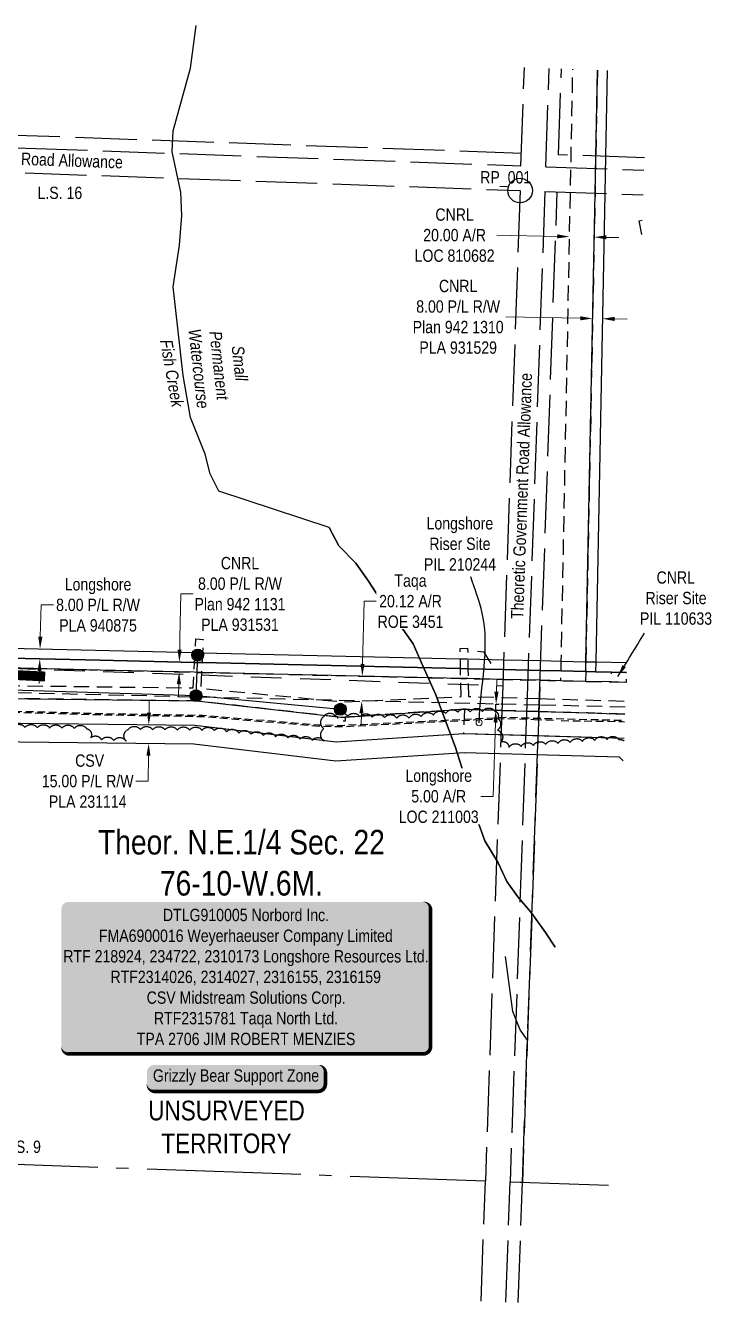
# Model space of a CAD drawing. Extents: x 343244 to 347193, y 6164130 to 6166989.
# Drawn here: x 345364 to 345921, y 6164130 to 6165167 of the extents above; entities that cross this region are included whole.
import ezdxf
from ezdxf.enums import TextEntityAlignment as Align

# ---------------------------------------------------------------- set-up
doc = ezdxf.new("R2010")
doc.units = 0
doc.header["$LTSCALE"] = 5
doc.header["$PDSIZE"] = 0.5
for name, pattern in [('0', [1, 1, 0]), ('DIVIDE2', [15.875, 6.35, -3.175, 0, -3.175, 0, -3.175]), ('foc-ACCESSROAD', [3.75, 2.5, -1.25]), ('foc-FLOWLINE', [3.75, 2.5, -1.25]), ('foc-LSD', [8, 5, -3]), ('foc-QUARTERLINE', [33, 25, -3, 2, -3]), ('foc-UNSURVEYED', [12.5, 10, -2.5]), ('foc-WHEELTRACKS', [2, 0.4, -1.6]), ('POWERLINE5', [7.8, 2.4, -0.6, 0.6, -0.6, 0.6, -0.6, 2.4]), ('UG_PIPE', [1.875, 1.25, -0.625])]:
    doc.linetypes.add(name, pattern=pattern)
doc.layers.get('Defpoints').update_dxf_attribs({"color": 9})
for name, color, linetype in [('35', 37, 'Continuous'), ('AS-PIPE-UG', 44, 'UG_PIPE'), ('AS-POWER', 104, 'foc-POWER'), ('AS-POWER-EXISTING', 72, 'POWERLINE5'), ('AS-ROADS', 254, 'Continuous'), ('AS-WILDLIFE-BLOCK', 131, 'Continuous'), ('C-RW', 13, 'Continuous'), ('C-SYMBOL', 7, 'Continuous'), ('F-AR', 190, 'foc-ACCESSROAD'), ('F-EZE', 190, 'foc-FLOWLINE'), ('F-RW', 190, 'Continuous'), ('F-WS', 190, 'foc-ACCESSROAD'), ('L-QSEC', 8, 'foc-QUARTERLINE'), ('L-ROAD-T', 7, 'Continuous'), ('L-SECTION-LSD', 7, 'foc-LSD'), ('L-UNS-T', 3, 'Continuous'), ('L-USEC', 7, 'foc-UNSURVEYED'), ('T-BUSH', 110, '0'), ('T-CREEK', 160, 'Continuous'), ('T-SLOPE', 48, 'Continuous'), ('T-WATER', 160, 'Continuous'), ('T-WATER-P3', 160, 'foc-WHEELTRACKS'), ('T-WATER-T', 170, 'Continuous')]:
    doc.layers.add(name, color=color, linetype=linetype)
for name, color, linetype, lineweight in [('C-RW-T', 13, 'Continuous', 9), ('F-AR-T', 190, 'Continuous', 9), ('F-RW-T', 190, 'Continuous', 9), ('F-WS-T', 190, 'Continuous', 9)]:
    doc.layers.add(name, color=color, linetype=linetype, lineweight=lineweight)
doc.layers.add('CrownLandReservations', color=7, linetype='Continuous', true_color=0x006118)
doc.styles.add('100L', font='ARIALN.TTF', dxfattribs={"height": 11})
doc.styles.add('175L', font='ARIALN.TTF', dxfattribs={"height": 20})
doc.styles.add('80', font='ARIALN.TTF', dxfattribs={"height": 10})
doc.styles.add('80CG', font='ARIALN.TTF', dxfattribs={"height": 10})
doc.styles.add('80L', font='ARIALN.TTF', dxfattribs={"height": 10})
doc.styles.add('foc-LtypeFont', font='ARIALN.TTF', dxfattribs={"height": 7.35})
doc.linetypes.add('foc-POWER', pattern='A,6,-1,["P",foc-LtypeFont,S=0.2,R=0,X=-0.625,Y=-0.75],-1.24,4', length=12.24)
doc.linetypes.add('foc-TOPO-flowdirection-NOLINE', pattern='A,0,[">",foc-LtypeFont,S=0.3,R=0,X=0,Y=-0.945],-20,[">",foc-LtypeFont,S=0.3,R=0,X=0,Y=-0.945],0', length=20)
doc.dimstyles.new('Compass 5 000', dxfattribs={"dimscale": 5, "dimtxt": 9, "dimasz": 2, "dimexe": 0.2, "dimexo": 0.0625, "dimgap": 0.5, "dimtad": 0, "dimtih": 1, "dimtoh": 1, "dimzin": 0, "dimdsep": 46, "dimtxsty": '80CG', "dimcen": 0.1, "dimse1": 1, "dimse2": 1, "dimclrd": 256, "dimclrt": 256, "dimaunit": 1, "dimadec": 4, "dimazin": 0, "dimtfac": 0.06, "dimtofl": 0, "dimtmove": 0, "dimatfit": 1, "dimfxl": 0.2, "dimtolj": 1, "dimtzin": 0, "dimlwd": -1, "dimarcsym": 0})

# ---------------------------------------------------------------- blocks, each defined once
blk = doc.blocks.new('POWERPOLE')
h = blk.add_hatch(color=255)
edge = h.paths.add_edge_path()
edge.add_arc((0, 0), 0.96, 0, 360)
at = {"linetype": 'Continuous'}
for p, q in [((0.68, -0.68), (-0.68, 0.68)), ((-0.68, -0.68), (0.68, 0.68))]:
    blk.add_line(p, q, dxfattribs=at)
blk.add_circle((0, 0), 0.96, dxfattribs=at)
blk = doc.blocks.new('*D566')
at = {"layer": 'Defpoints', "color": 0, "transparency": 16777216}
for p in [(345748.9, 6164615.7), (345746.3, 6164610.8), (345748.7, 6164610.7)]:
    blk.add_point(p, dxfattribs=at)
at = {"layer": 'F-AR-T', "transparency": 16777216}
for p, q in [((345746.8, 6164625.8), (345747.1, 6164635.8)), ((345746, 6164600.8), (345744.2, 6164540.9)), ((345744.2, 6164540.9), (345734.2, 6164540.9))]:
    blk.add_line(p, q, dxfattribs=at)
for points in [[(345745.1, 6164625.9), (345748.5, 6164625.8), (345746.5, 6164615.8)], [(345744.4, 6164600.9), (345747.7, 6164600.8), (345746.3, 6164610.8)]]:
    blk.add_solid(points, dxfattribs=at)
at = {"layer": 'F-AR-T', "transparency": 16777216, "insert": (345699.9, 6164540.9), "char_height": 10, "attachment_point": 5, "style": '80CG', "bg_fill": 3, "box_fill_scale": 1.1, "bg_fill_color": 256, "bg_fill_true_color": 13158600, "bg_fill_transparency": 0}
blk.add_mtext('\\A1;Longshore\\P5.00 A/R\\PLOC 211003', dxfattribs=at)
blk = doc.blocks.new('*D573')
at = {"layer": 'Defpoints', "color": 0, "transparency": 16777216}
for p in [(345826.2, 6164994.9), (345805.3, 6164949.9), (345825.3, 6164949.5)]:
    blk.add_point(p, dxfattribs=at)
at = {"layer": 'F-AR-T', "transparency": 16777216}
for p, q in [((345796.2, 6164995.5), (345747.1, 6164996.5)), ((345836.2, 6164994.7), (345846.2, 6164994.5))]:
    blk.add_line(p, q, dxfattribs=at)
for points in [[(345796.2, 6164997.2), (345796.1, 6164993.9), (345806.2, 6164995.3)], [(345836.2, 6164996.4), (345836.1, 6164993.1), (345826.2, 6164994.9)]]:
    blk.add_solid(points, dxfattribs=at)
at = {"layer": 'F-AR-T', "transparency": 16777216, "insert": (345712.8, 6164996.5), "char_height": 10, "attachment_point": 5, "style": '80CG'}
blk.add_mtext('\\A1;CNRL\\P20.00 A/R \\PLOC 810682 ', dxfattribs=at)
blk = doc.blocks.new('*D685')
at = {"layer": 'Defpoints', "color": 0, "transparency": 16777216}
for p in [(345637.8, 6164638.4), (345651.2, 6164638.1), (345650.7, 6164618)]:
    blk.add_point(p, dxfattribs=at)
at = {"layer": 'F-AR-T', "transparency": 16777216}
for p, q in [((345638.1, 6164648.4), (345639.3, 6164699.3)), ((345639.3, 6164699.3), (345649.3, 6164699.3)), ((345637.1, 6164608.3), (345636.9, 6164598.3))]:
    blk.add_line(p, q, dxfattribs=at)
for points in [[(345636.4, 6164648.5), (345639.7, 6164648.4), (345637.8, 6164638.4)], [(345635.5, 6164608.4), (345638.8, 6164608.3), (345637.4, 6164618.3)]]:
    blk.add_solid(points, dxfattribs=at)
at = {"layer": 'F-AR-T', "transparency": 16777216, "insert": (345677, 6164699.3), "char_height": 10, "attachment_point": 5, "style": '80CG', "bg_fill": 3, "box_fill_scale": 1.1, "bg_fill_color": 256, "bg_fill_true_color": 13158600, "bg_fill_transparency": 0}
blk.add_mtext('\\A1;Taqa\\P20.12 A/R\\PROE 3451', dxfattribs=at)
blk = doc.blocks.new('*D865')
at = {"layer": 'Defpoints', "color": 0, "transparency": 16777216}
for p in [(345489.2, 6164649.9), (345518.6, 6164649.2), (345518.4, 6164641.2)]:
    blk.add_point(p, dxfattribs=at)
at = {"layer": 'F-RW-T', "transparency": 16777216}
for p, q in [((345490.5, 6164705.2), (345489.7, 6164669.9)), ((345500.5, 6164705.2), (345490.5, 6164705.2)), ((345489.5, 6164659.9), (345489.7, 6164669.9)), ((345488.8, 6164631.9), (345488.6, 6164621.9))]:
    blk.add_line(p, q, dxfattribs=at)
for points in [[(345487.8, 6164659.9), (345491.1, 6164659.9), (345489.2, 6164649.9)], [(345487.2, 6164632), (345490.5, 6164631.9), (345489.1, 6164641.9)]]:
    blk.add_solid(points, dxfattribs=at)
at = {"layer": 'F-RW-T', "transparency": 16777216, "insert": (345538.5, 6164705.2), "char_height": 10, "attachment_point": 5, "style": '80CG'}
blk.add_mtext('\\A1;CNRL\\P8.00 P/L R/W\\PPlan 942 1131\\PPLA 931531', dxfattribs=at)
blk = doc.blocks.new('*D866')
at = {"layer": 'Defpoints', "color": 0, "transparency": 16777216}
for p in [(345376.1, 6164660.5), (345545.6, 6164656.6), (345545.5, 6164648.6)]:
    blk.add_point(p, dxfattribs=at)
at = {"layer": 'F-RW-T', "transparency": 16777216}
for p, q in [((345376.3, 6164670.5), (345376.9, 6164696.3)), ((345376.9, 6164696.3), (345386.9, 6164696.3)), ((345375.6, 6164642.6), (345375.4, 6164632.6))]:
    blk.add_line(p, q, dxfattribs=at)
for points in [[(345374.6, 6164670.6), (345378, 6164670.5), (345376.1, 6164660.5)], [(345374, 6164642.6), (345377.3, 6164642.5), (345375.9, 6164652.5)]]:
    blk.add_solid(points, dxfattribs=at)
at = {"layer": 'F-RW-T', "transparency": 16777216, "insert": (345423.2, 6164696.3), "char_height": 10, "attachment_point": 5, "style": '80CG'}
blk.add_mtext('\\A1;Longshore\\P8.00 P/L R/W\\PPLA 940875', dxfattribs=at)
blk = doc.blocks.new('*D879')
at = {"layer": 'Defpoints', "color": 0, "transparency": 16777216}
for p in [(345832.9, 6164928.7), (345823.3, 6164845.6), (345831.2, 6164845.4)]:
    blk.add_point(p, dxfattribs=at)
at = {"layer": 'F-RW-T', "transparency": 16777216}
for p, q in [((345814.9, 6164929), (345754.4, 6164930.2)), ((345842.9, 6164928.5), (345852.9, 6164928.3))]:
    blk.add_line(p, q, dxfattribs=at)
for points in [[(345814.9, 6164930.7), (345814.9, 6164927.4), (345824.9, 6164928.8)], [(345842.9, 6164930.2), (345842.8, 6164926.8), (345832.9, 6164928.7)]]:
    blk.add_solid(points, dxfattribs=at)
at = {"layer": 'F-RW-T', "transparency": 16777216, "insert": (345715.7, 6164930.2), "char_height": 10, "attachment_point": 5, "style": '80CG'}
blk.add_mtext('\\A1;CNRL\\P8.00 P/L R/W \\PPlan 942 1310\\PPLA 931529', dxfattribs=at)
blk = doc.blocks.new('*U1610')
h = blk.add_hatch(color=255)
edge = h.paths.add_edge_path()
edge.add_line((-144, -62.5), (144, -62.5))
edge.add_arc((144, -56.5), 6, 270, 360)
edge.add_line((150, -56.5), (150, 55))
edge.add_arc((144, 55), 6, 0, 90)
edge.add_line((144, 61), (-144, 61))
edge.add_arc((-144, 55), 6, 90, 180)
edge.add_line((-150, 55), (-150, -56.5))
edge.add_arc((-144, -56.5), 6, 180, 270)
at = {"color": 44, "flags": 128}
blk.add_lwpolyline([(-144, -62.5, 3, 3, 0), (144, -62.5, 3, 3, 0.414214), (150, -56.5, 3, 3, 0), (150, 55, 3, 0, 0.414214), (144, 61, 0, 0, 0), (-144, 61, 0, 0, 0.414214), (-150, 55, 0, 0, 0), (-150, -56.5, 0, 3, 0.414214)], format="xyseb", close=True, dxfattribs=at)
at = {"color": 44, "style": '80'}
blk.add_attdef('ENTER_TEXT_001', (-36, -5), '', height=10, dxfattribs=at)
blk = doc.blocks.new('*D516')
at = {"layer": 'C-RW-T', "transparency": 16777216}
for p, q in [((345464.6, 6164608.9), (345464.7, 6164618.9)), ((345464.1, 6164573.9), (345463.9, 6164553.2)), ((345463.9, 6164553.2), (345453.9, 6164553.2))]:
    blk.add_line(p, q, dxfattribs=at)
for points in [[(345462.9, 6164608.9), (345466.2, 6164608.8), (345464.4, 6164598.9)], [(345462.5, 6164573.9), (345465.8, 6164573.8), (345464.3, 6164583.9)]]:
    blk.add_solid(points, dxfattribs=at)
at = {"layer": 'Defpoints', "color": 0, "transparency": 16777216}
for p in [(345399.9, 6164599.7), (345399.7, 6164584.7), (345464.3, 6164583.9)]:
    blk.add_point(p, dxfattribs=at)
at = {"layer": 'C-RW-T', "transparency": 16777216, "insert": (345414.8, 6164553.2), "char_height": 10, "attachment_point": 5, "style": '80CG'}
blk.add_mtext('\\A1; CSV^J15.00 P/L R/W\\PPLA 231114', dxfattribs=at)
blk = doc.blocks.new('*U1623')
h = blk.add_hatch(color=255)
edge = h.paths.add_edge_path()
edge.add_line((-66.5, -11.5), (66.5, -11.5))
edge.add_arc((66.5, -5.5), 6, 270, 360)
edge.add_line((72.5, -5.5), (72.5, 4))
edge.add_arc((66.5, 4), 6, 0, 90)
edge.add_line((66.5, 10), (-66.5, 10))
edge.add_arc((-66.5, 4), 6, 90, 180)
edge.add_line((-72.5, 4), (-72.5, -5.5))
edge.add_arc((-66.5, -5.5), 6, 180, 270)
at = {"color": 131, "flags": 128}
blk.add_lwpolyline([(-66.5, -11.5, 3, 3, 0), (66.5, -11.5, 3, 3, 0.414214), (72.5, -5.5, 3, 3, 0), (72.5, 4, 3, 0, 0.414214), (66.5, 10, 0, 0, 0), (-66.5, 10, 0, 0, 0.414214), (-72.5, 4, 0, 0, 0), (-72.5, -5.5, 0, 3, 0.414214)], format="xyseb", close=True, dxfattribs=at)
at = {"color": 131, "style": '80'}
blk.add_attdef('ENTER_TEXT_001', (-36, -5), '', height=10, dxfattribs=at)

msp = doc.modelspace()

# ---------------------------------------------------------------- linework, layer by layer
at = {"layer": '35', "color": 3}
msp.add_circle((345765.993, 6165032.742), 10, dxfattribs=at)
at = {"layer": 'AS-PIPE-UG', "flags": 128}
for points in [[(345109.369, 6164701.626), (345106.098, 6164639.201), (345105.455, 6164629.127), (345105.726, 6164622.671), (345106.985, 6164620.884), (345109.887, 6164620.336), (345115.07, 6164619.873), (345159.448, 6164619.461), (345323.843, 6164610.108), (345337.465, 6164609.818), (345350.579, 6164609.202), (345421.543, 6164607.25), (345508.121, 6164605.761), (345602.518, 6164597.945), (345620.97, 6164597.53), (345754.544, 6164604.221), (345777.538, 6164603.396)], [(345110.368, 6164701.574), (345107.096, 6164639.143), (345106.456, 6164629.116), (345106.713, 6164623.007), (345107.569, 6164621.791), (345110.025, 6164621.327), (345115.119, 6164620.872), (345159.481, 6164620.46), (345323.882, 6164611.107), (345337.499, 6164610.817), (345350.616, 6164610.201), (345421.565, 6164608.25), (345508.171, 6164606.76), (345602.571, 6164598.944), (345620.956, 6164598.53), (345754.537, 6164605.222), (345777.574, 6164604.395), (345849.179, 6164602.679), (345850.937, 6164602.444)], [(345777.551, 6164603.381), (345793.699, 6164602.677)], [(345799.37, 6164602.339), (345849.106, 6164601.68), (345850.902, 6164601.44)]]:
    msp.add_lwpolyline(points, dxfattribs=at)
at = {"layer": 'AS-POWER', "flags": 128}
for points in [[(345502.79, 6164622.644), (345504.179, 6164655.694)], [(344847.278, 6164648.097), (344952.513, 6164644.566), (345063.891, 6164640.749), (345174.191, 6164637.614), (345334.966, 6164627.931), (345502.79, 6164622.644), (345620.021, 6164611.619)]]:
    msp.add_lwpolyline(points, dxfattribs=at)
at = {"layer": 'AS-ROADS', "const_width": 7.998, "flags": 128}
msp.add_lwpolyline([(344847.593, 6164657.033), (344881.088, 6164656.378), (345031.174, 6164652.074), (345164.793, 6164648.736), (345380.23, 6164638.186)], dxfattribs=at)
at = {"layer": 'C-RW'}
for points in [[(345850.429, 6164587.941), (345720.356, 6164591.577), (345616.747, 6164584.864), (345501.93, 6164598.392), (345336.353, 6164600.439), (345100.902, 6164612.144), (345101.411, 6164631.681), (344846.996, 6164640.107)], [(344846.644, 6164630.115), (345086.091, 6164622.186), (345085.529, 6164597.894), (345335.888, 6164585.447), (345500.957, 6164583.407), (345616.351, 6164569.811), (345720.631, 6164576.567), (345846.548, 6164573.048), (345849.785, 6164569.593)]]:
    msp.add_lwpolyline(points, dxfattribs=at)
at = {"layer": 'CrownLandReservations', "linetype": 'DIVIDE2'}
msp.add_lwpolyline([(345864.778, 6164997.031), (345862.588, 6165008.192), (345865.187, 6165008.702)], dxfattribs=at)
at = {"layer": 'F-AR', "flags": 128}
for points in [[(345828.804, 6165130.537), (345827.451, 6165060.73), (345826.863, 6165030.564), (345819.449, 6164650.215), (345819.283, 6164642.22), (345819.127, 6164634.222), (345799.138, 6164634.688), (345799.294, 6164642.686), (345799.45, 6164650.682), (345806.877, 6165031.28), (345807.46, 6165061.121), (345807.466, 6165061.446), (345808.819, 6165131.251)], [(344847.849, 6164664.289), (344947.773, 6164661.081), (344978.091, 6164660.107), (344998.072, 6164659.466), (345172.34, 6164653.865), (345178.335, 6164653.672), (345223.143, 6164652.234), (345274.922, 6164649.183), (345338.924, 6164645.413), (345424.77, 6164643.408), (345501.249, 6164641.626), (345507.249, 6164641.485), (345717.737, 6164636.585), (345723.739, 6164636.445), (345752.07, 6164635.786), (345782.232, 6164635.082), (345782.233, 6164635.082)], [(345781.528, 6164614.979), (345781.526, 6164614.979), (345751.365, 6164615.682), (345633.984, 6164618.414), (345606.695, 6164619.05), (345338.097, 6164625.311), (345222.228, 6164632.139), (345165.315, 6164633.966), (345143.865, 6164634.654), (344997.425, 6164639.361), (344977.444, 6164640.003), (344947.064, 6164640.979), (344847.14, 6164644.19)], [(345782.233, 6164635.082), (345799.138, 6164634.688), (345819.127, 6164634.222), (345840.088, 6164633.734), (345852.025, 6164633.455)], [(345851.32, 6164613.352), (345781.528, 6164614.979)]]:
    msp.add_lwpolyline(points, dxfattribs=at)
msp.add_lwpolyline([(345751.189, 6164610.664), (345746.232, 6164610.812), (345746.367, 6164615.798), (345751.365, 6164615.682), (345751.189, 6164610.664)], close=True, dxfattribs=at)
at = {"layer": 'F-EZE', "flags": 128}
for points in [[(344847.375, 6164650.835), (344947.299, 6164647.621), (345101.697, 6164642.655), (345121.799, 6164642.009), (345171.771, 6164640.402), (345172.34, 6164653.865), (345172.677, 6164661.857), (345173.006, 6164669.652), (345173.48, 6164680.865), (345179.473, 6164680.611), (345179.003, 6164669.483), (345178.673, 6164661.664), (345178.335, 6164653.672), (345177.764, 6164640.137), (345340.979, 6164630.934), (345500.589, 6164628.909), (345501.249, 6164641.626), (345501.664, 6164649.617), (345502.078, 6164657.607), (345502.652, 6164668.663), (345508.643, 6164668.353), (345508.078, 6164657.468), (345507.664, 6164649.477), (345507.249, 6164641.486), (345506.579, 6164628.586), (345606.696, 6164619.052), (345622.08, 6164617.588), (345638.333, 6164618.313), (345718.162, 6164621.876), (345717.786, 6164636.591), (345717.611, 6164644.592), (345717.472, 6164652.597), (345717.422, 6164661.057), (345723.419, 6164661.171), (345723.474, 6164652.457), (345723.613, 6164644.452), (345723.788, 6164636.451), (345724.16, 6164621.981), (345751.557, 6164621.162), (345781.711, 6164620.26), (345781.713, 6164620.26)], [(345781.345, 6164609.763), (345781.344, 6164609.763), (345751.189, 6164610.664), (345746.232, 6164610.812), (345721.135, 6164611.562), (345623.929, 6164605.29), (345623.894, 6164602.044), (345617.897, 6164602.108), (345617.931, 6164605.355), (345503.046, 6164618.379), (345343.615, 6164620.343), (345343.515, 6164617.281), (345337.52, 6164617.475), (345337.619, 6164620.538), (345174.326, 6164629.817), (345166.692, 6164630.062), (345145.243, 6164630.752), (345121.524, 6164631.508), (345101.424, 6164632.161), (344946.929, 6164637.13), (344847.005, 6164640.343)], [(345781.713, 6164620.26), (345851.489, 6164618.172)], [(345851.121, 6164607.677), (345821.189, 6164608.572), (345781.345, 6164609.763)]]:
    msp.add_lwpolyline(points, dxfattribs=at)
at = {"layer": 'F-RW', "flags": 128}
for points in [[(345836.799, 6165130.251), (345835.438, 6165060.444), (345834.849, 6165030.278), (345827.456, 6164650.029), (345827.279, 6164642.034), (345819.283, 6164642.22), (345819.449, 6164650.215), (345826.863, 6165030.564), (345827.451, 6165060.73), (345828.804, 6165130.537)], [(344860.205, 6165014.67), (344960.131, 6165011.516), (345131.348, 6165006.112), (345122.561, 6164671.078), (345122.362, 6164663.472), (345122.152, 6164655.478), (345121.799, 6164642.009), (345121.625, 6164635.369), (345121.524, 6164631.508), (345145.243, 6164630.752), (345166.692, 6164630.062), (345174.326, 6164629.817), (345337.619, 6164620.538), (345340.344, 6164620.383), (345343.615, 6164620.343), (345503.046, 6164618.379), (345617.931, 6164605.355), (345620.472, 6164605.067), (345623.929, 6164605.29), (345721.135, 6164611.562), (345746.232, 6164610.812), (345751.189, 6164610.664), (345781.344, 6164609.763), (345781.345, 6164609.763)], [(345780.648, 6164589.892), (345780.647, 6164589.892), (345750.49, 6164590.735), (345720.356, 6164591.577), (345616.747, 6164584.864), (345501.93, 6164598.392), (345336.353, 6164600.439), (345100.902, 6164612.144), (345101.424, 6164632.161), (345101.524, 6164636.015), (345101.697, 6164642.655), (345102.048, 6164656.124), (345102.257, 6164664.118), (345102.453, 6164671.647), (345110.409, 6164976.756), (345100.73, 6164987.066), (344959.426, 6164991.526), (344859.5, 6164994.681)], [(344848.374, 6164679.191), (344882.125, 6164677.953), (344890.891, 6164677.632), (344948.3, 6164676.009), (344998.63, 6164674.584), (345102.453, 6164671.647), (345122.561, 6164671.078), (345173.006, 6164669.652), (345179.003, 6164669.483), (345223.871, 6164668.215), (345339.582, 6164661.398), (345502.078, 6164657.607), (345508.078, 6164657.468), (345717.472, 6164652.597), (345723.474, 6164652.457), (345752.631, 6164651.773), (345782.792, 6164651.07), (345782.793, 6164651.07)], [(345782.233, 6164635.082), (345782.232, 6164635.082), (345752.07, 6164635.786), (345723.739, 6164636.445), (345717.737, 6164636.585), (345507.249, 6164641.487), (345501.249, 6164641.626), (345424.77, 6164643.409), (345338.924, 6164645.413), (345274.922, 6164649.183), (345223.143, 6164652.234), (345178.335, 6164653.672), (345172.34, 6164653.865), (345122.152, 6164655.478), (345102.048, 6164656.124), (344998.072, 6164659.466), (344978.091, 6164660.107), (344947.774, 6164661.081), (344847.849, 6164664.29)], [(344848.131, 6164672.283), (344948.056, 6164669.075), (344978.386, 6164668.1), (344998.367, 6164667.457), (345102.257, 6164664.118), (345122.362, 6164663.472), (345172.677, 6164661.857), (345178.673, 6164661.664), (345223.507, 6164660.225), (345275.196, 6164657.179), (345339.254, 6164653.405), (345425.044, 6164651.405), (345501.664, 6164649.618), (345507.664, 6164649.478), (345717.586, 6164644.589), (345723.588, 6164644.449), (345752.35, 6164643.78), (345782.512, 6164643.077), (345782.513, 6164643.077)], [(345782.513, 6164643.077), (345782.512, 6164643.077), (345752.351, 6164643.78), (345723.613, 6164644.452), (345717.611, 6164644.592), (345507.664, 6164649.477), (345501.664, 6164649.617), (345425.044, 6164651.403), (345339.254, 6164653.405), (345275.196, 6164657.178), (345223.507, 6164660.225), (345178.673, 6164661.664), (345172.677, 6164661.857), (345122.362, 6164663.472), (345102.257, 6164664.118), (344998.367, 6164667.457), (344978.386, 6164668.099), (344948.055, 6164669.075), (344848.131, 6164672.283)], [(345782.513, 6164643.077), (345799.294, 6164642.686), (345819.283, 6164642.22), (345827.279, 6164642.034), (345840.261, 6164641.732), (345852.257, 6164641.452), (345852.305, 6164641.45)], [(345852.305, 6164641.45), (345852.257, 6164641.451), (345840.261, 6164641.731), (345827.279, 6164642.034), (345819.283, 6164642.22), (345799.294, 6164642.686), (345782.513, 6164643.077)], [(345782.793, 6164651.07), (345799.45, 6164650.682), (345819.456, 6164650.215), (345827.469, 6164650.029), (345852.586, 6164649.444)], [(345852.025, 6164633.455), (345840.088, 6164633.734), (345819.127, 6164634.222), (345799.138, 6164634.688), (345782.233, 6164635.082)], [(345781.345, 6164609.763), (345821.189, 6164608.572), (345851.121, 6164607.677)], [(345850.429, 6164587.941), (345780.648, 6164589.892)]]:
    msp.add_lwpolyline(points, dxfattribs=at)
at = {"layer": 'F-WS', "flags": 128}
for points in [[(345852.085, 6164633.454), (345840.088, 6164633.734), (345840.261, 6164641.732), (345852.257, 6164641.452), (345852.085, 6164633.454)], [(345750.49, 6164590.735), (345720.356, 6164591.577), (345721.135, 6164611.562), (345746.232, 6164610.812), (345751.189, 6164610.664), (345750.49, 6164590.735)]]:
    msp.add_lwpolyline(points, close=True, dxfattribs=at)
at = {"layer": 'L-QSEC'}
for p, q in [((344968.338, 6164256.186), (345737.789, 6164228.649)), ((345757.889, 6164227.93), (345837.701, 6164225.073)), ((345757.889, 6164227.93), (345767.939, 6164227.57))]:
    msp.add_line(p, q, dxfattribs=at)
at = {"layer": 'L-SECTION-LSD', "flags": 128}
msp.add_lwpolyline([(344947.716, 6164659.457), (345751.892, 6164630.695)], dxfattribs=at)
at = {"layer": 'L-USEC'}
for p, q in [((345766.698, 6165052.842), (345769.498, 6165132.656)), ((345766.698, 6165052.842), (345769.498, 6165132.656)), ((345786.798, 6165052.124), (345789.597, 6165131.938)), ((345786.798, 6165052.124), (345789.597, 6165131.938)), ((345797.199, 6165061.814), (345799.647, 6165131.579)), ((345797.199, 6165061.814), (345799.647, 6165131.579)), ((345797.199, 6165061.814), (345799.647, 6165131.579)), ((345365.003, 6165077.261), (344962.956, 6165091.63)), ((345365.003, 6165077.261), (344962.956, 6165091.63)), ((344962.611, 6165081.579), (345364.661, 6165067.21)), ((344962.611, 6165081.579), (345364.661, 6165067.21)), ((345767.051, 6165062.892), (345365.003, 6165077.261)), ((345767.051, 6165062.892), (345365.003, 6165077.261)), ((345364.661, 6165067.21), (345766.712, 6165052.841)), ((345364.661, 6165067.21), (345766.712, 6165052.841)), ((345866.963, 6165059.321), (345797.199, 6165061.814)), ((345786.798, 6165052.124), (345866.61, 6165049.272)), ((345363.943, 6165047.111), (345765.993, 6165032.742)), ((345363.943, 6165047.111), (345765.993, 6165032.742)), ((345765.993, 6165032.742), (345751.892, 6164630.695)), ((345765.993, 6165032.742), (345751.892, 6164630.695)), ((345786.093, 6165032.037), (345771.992, 6164629.99)), ((345786.093, 6165032.037), (345771.992, 6164629.99)), ((345782.041, 6164629.618), (345796.142, 6165031.665)), ((345782.041, 6164629.618), (345796.142, 6165031.665)), ((345782.041, 6164629.618), (345796.142, 6165031.665)), ((345786.093, 6165032.024), (345865.905, 6165029.172)), ((345751.892, 6164630.695), (345737.79, 6164228.647)), ((345751.892, 6164630.695), (345737.79, 6164228.647)), ((345771.992, 6164629.99), (345757.889, 6164227.942)), ((345771.992, 6164629.99), (345757.889, 6164227.942)), ((345781.983, 6164629.639), (345767.881, 6164227.592)), ((345767.939, 6164227.569), (345782.041, 6164629.618)), ((345767.939, 6164227.569), (345782.041, 6164629.618)), ((345734.366, 6164131.028), (345737.79, 6164228.647)), ((345734.366, 6164131.028), (345737.79, 6164228.647)), ((345754.466, 6164130.323), (345757.889, 6164227.943)), ((345754.466, 6164130.323), (345757.889, 6164227.943)), ((345764.516, 6164129.97), (345767.939, 6164227.569)), ((345764.516, 6164129.97), (345767.939, 6164227.569)), ((345764.516, 6164129.97), (345767.939, 6164227.569))]:
    msp.add_line(p, q, dxfattribs=at)
at = {"layer": 'T-BUSH', "flags": 128}
msp.add_lwpolyline([(345313.994, 6164432.028, -0.52056705), (345306.223, 6164438.318, -0.52056705), (345298.452, 6164444.608, -0.52056705), (345290.681, 6164450.898, -0.52056705), (345282.91, 6164457.188, -0.52056705), (345275.139, 6164463.478, -0.52056705), (345267.368, 6164469.768, -0.52056705), (345259.597, 6164476.057, -0.52056705), (345251.826, 6164482.347, -0.52056705), (345244.055, 6164488.637, -0.52056705), (345236.284, 6164494.927, -0.52056705), (345228.513, 6164501.217, -0.52056705), (345220.742, 6164507.507, -0.52056705), (345212.971, 6164513.797, -0.52056705), (345206.185, 6164520.786, -0.52056705), (345202.811, 6164530.197, -0.52056705), (345199.437, 6164539.608, -0.52056705), (345196.137, 6164549.043, -0.52056705), (345193.177, 6164558.593, -0.52056705), (345190.217, 6164568.142, -0.52056705), (345189.432, 6164576.022, -0.52056705), (345199.422, 6164575.63, -0.52056705), (345209.412, 6164575.238, -0.52056705), (345219.402, 6164574.846, -0.52056705), (345229.392, 6164574.454, -0.52056705), (345235.485, 6164578.689, -0.52056705), (345236.799, 6164588.6, -0.52056705), (345238.113, 6164598.511, -0.52056705), (345244.111, 6164602.743, -0.52056705), (345254.09, 6164602.146, -0.52056705), (345264.07, 6164601.549, -0.52056705), (345274.05, 6164600.952, -0.52056705), (345284.029, 6164600.356, -0.52056705), (345294.009, 6164599.759, -0.52056705), (345303.989, 6164599.162, -0.52056705), (345313.969, 6164598.565, -0.52056705), (345323.948, 6164597.968, -0.52056705), (345333.928, 6164597.372, -0.52056705), (345343.918, 6164597.05, -0.52056705), (345353.914, 6164596.879, -0.52056705), (345363.911, 6164596.709, -0.52056705), (345373.907, 6164596.538, -0.52056705), (345383.903, 6164596.368, -0.52056705), (345393.899, 6164596.197, -0.52056705), (345403.895, 6164596.026, -0.52056705), (345413.891, 6164595.856, -0.52056705), (345417.206, 6164588.396, -0.52056705), (345425.959, 6164586.657, -0.52056705), (345435.948, 6164586.231, -0.52056705), (345445.936, 6164585.805, -0.52056705), (345447.622, 6164595.153, -0.52056705), (345457.619, 6164595.036, -0.52056705), (345467.616, 6164594.918, -0.52056705), (345477.613, 6164594.8, -0.52056705), (345487.61, 6164594.683, -0.52056705), (345497.607, 6164594.565, -0.52056705), (345507.603, 6164594.447, -0.52056705), (345517.594, 6164594.22, -0.52056705), (345527.543, 6164593.235, -0.52056705), (345537.492, 6164592.249, -0.52056705), (345547.441, 6164591.264, -0.52056705), (345557.39, 6164590.279, -0.52056705), (345567.339, 6164589.293, -0.52056705), (345577.287, 6164588.308, -0.52056705), (345587.236, 6164587.323, -0.52056705), (345597.185, 6164586.337, -0.52056705), (345606.721, 6164585.807, -0.52056705), (345606.689, 6164595.805, -0.52056705), (345606.657, 6164605.802, -0.52056705), (345615.889, 6164606.227, -0.52056705), (345625.88, 6164605.867, -0.52056705), (345635.871, 6164605.508, -0.52056705), (345645.862, 6164605.148, -0.52056705), (345655.853, 6164604.788, -0.52056705), (345665.844, 6164604.429, -0.52056705), (345675.821, 6164604.37, -0.52056705), (345685.739, 6164605.629, -0.52056705), (345695.657, 6164606.888, -0.52056705), (345705.575, 6164608.147, -0.52056705), (345715.512, 6164609.165, -0.52056705), (345725.505, 6164609.497, -0.52056705), (345735.497, 6164609.829, -0.52056705), (345745.489, 6164610.161, -0.52056705), (345747.695, 6164604.278, -0.52056705), (345747.746, 6164594.645, -0.52056705), (345750.563, 6164585.052, -0.52056705), (345756.932, 6164580.633, -0.52056705), (345766.896, 6164581.447, -0.52056705), (345776.86, 6164582.262, -0.52056705), (345786.825, 6164583.077, -0.52056705), (345796.789, 6164583.891, -0.52056705), (345806.753, 6164584.706, -0.52056705), (345816.718, 6164585.52, -0.52056705), (345826.682, 6164586.335, -0.52056705), (345836.646, 6164587.15, -0.52056705), (345846.217, 6164586.943, -0.17933997), (345850.362, 6164586.047, -0.17933997)], format="xyb", dxfattribs=at)
at = {"layer": 'T-CREEK', "linetype": 'foc-TOPO-flowdirection-NOLINE', "flags": 128}
msp.add_lwpolyline([(345794.443, 6164418.351), (345786.58, 6164430.407), (345775.048, 6164446.656), (345764.041, 6164459.236), (345755.13, 6164471.816), (345748.316, 6164487.017), (345737.308, 6164504.839), (345731.018, 6164522.136), (345726.301, 6164541.007), (345718.962, 6164563.546), (345713.196, 6164581.368), (345703.761, 6164606.528), (345697.471, 6164623.301), (345686.988, 6164646.889), (345679.125, 6164664.71), (345667.07, 6164682.008), (345651.869, 6164701.926), (345642.958, 6164715.555), (345632.474, 6164730.232), (345618.846, 6164744.384), (345610.983, 6164759.061)], dxfattribs=at)
at = {"layer": 'T-SLOPE', "flags": 128}
msp.add_lwpolyline([(345742.535, 6164648.737), (345736.737, 6164658.049), (345731.541, 6164658.378)], dxfattribs=at)
at = {"layer": 'T-WATER', "linetype": 'foc-TOPO-flowdirection-NOLINE', "flags": 128}
msp.add_lwpolyline([(345521.276, 6164788.658), (345514.286, 6164802.641), (345510.291, 6164818.62), (345498.306, 6164848.581), (345492.314, 6164882.538), (345484.325, 6164954.447), (345489.319, 6164988.404), (345491.316, 6165012.374), (345490.319, 6165031.35), (345483.327, 6165064.308), (345484.326, 6165081.286), (345498.31, 6165132.222), (345502.971, 6165166.716)], dxfattribs=at)
at = {"layer": 'T-WATER', "flags": 128}
for points in [[(345610.983, 6164759.061), (345521.276, 6164788.658), (345514.286, 6164802.641), (345510.291, 6164818.62), (345498.306, 6164848.581), (345492.314, 6164882.538), (345484.325, 6164954.447), (345489.319, 6164988.404), (345491.316, 6165012.374), (345490.319, 6165031.35), (345483.327, 6165064.308), (345484.326, 6165081.286), (345498.31, 6165132.222), (345499.672, 6165142.3)], [(345610.983, 6164759.061), (345618.846, 6164744.384), (345632.474, 6164730.232), (345642.958, 6164715.555), (345651.869, 6164701.926), (345667.07, 6164682.008), (345679.125, 6164664.71), (345686.988, 6164646.889), (345697.471, 6164623.301), (345703.761, 6164606.528), (345713.196, 6164581.368), (345718.962, 6164563.546), (345726.301, 6164541.007), (345731.018, 6164522.136), (345737.308, 6164504.839), (345748.316, 6164487.017), (345755.13, 6164471.816), (345764.041, 6164459.236), (345775.048, 6164446.656), (345786.58, 6164430.407), (345794.443, 6164418.351)]]:
    msp.add_lwpolyline(points, dxfattribs=at)
at = {"layer": 'T-WATER-P3', "linetype": 'foc-TOPO-flowdirection-NOLINE', "flags": 128}
msp.add_lwpolyline([(345771.988, 6164343.007), (345765.966, 6164351.219), (345759.974, 6164366.2), (345754.158, 6164410.791)], dxfattribs=at)

# ---------------------------------------------------------------- block references
ref = msp.add_blockref('*U1610', (345543.318, 6164394.257), dxfattribs=dict(xscale=0.999755, yscale=0.999755, zscale=0.999755))
ref.add_attrib('ENTER_TEXT_001', 'DTLG910005 Norbord Inc.', (345475.896, 6164439.57), dxfattribs={"color": 44, "height": 9.99755, "style": '80'})
ref.add_attrib('ENTER_TEXT_002', 'FMA6900016 Weyerhaeuser Company Limited', (345423.893, 6164422.73), dxfattribs={"color": 44, "height": 9.99755, "style": '80'})
ref.add_attrib('ENTER_TEXT_003', 'RTF 218924, 234722, 2310173 Longshore Resources Ltd.', (345395.001, 6164406.027), dxfattribs={"color": 44, "height": 9.99755, "style": '80'})
ref.add_attrib('ENTER_TEXT_004', 'RTF2314026, 2314027, 2316155, 2316159', (345433.28, 6164389.323), dxfattribs={"color": 44, "height": 9.99755, "style": '80'})
ref.add_attrib('ENTER_TEXT_005', 'CSV Midstream Solutions Corp.', (345462.7, 6164372.484), dxfattribs={"color": 44, "height": 9.99755, "style": '80'})
ref.add_attrib('ENTER_TEXT_006', 'RTF2315781 Taqa North Ltd.', (345468.561, 6164355.78), dxfattribs={"color": 44, "height": 9.99755, "style": '80'})
ref.add_attrib('ENTER_TEXT_007', 'TPA 2706 JIM ROBERT MENZIES', (345454.69, 6164338.94), dxfattribs={"color": 44, "height": 9.99755, "style": '80'})
at = {"layer": 'AS-POWER-EXISTING', "zscale": 0.196802165354331}
for p, xscale, yscale in [((345504.179, 6164655.694), 4.998775, 4.998775), ((345502.79, 6164622.644), 4.998775, 4.998775), ((345620.021, 6164611.619), 4.998775, 4.998775), ((345620.021, 6164611.619), 0.196802165354331, 0.196802165354331)]:
    msp.add_blockref('POWERPOLE', p, dxfattribs=dict(at, xscale=xscale, yscale=yscale))
at = {"layer": 'AS-WILDLIFE-BLOCK'}
ref = msp.add_blockref('*U1623', (345535.334, 6164312.828), dxfattribs=at)
ref.add_attrib('ENTER_TEXT_001', 'Grizzly Bear Support Zone', (345467.769, 6164309.209), dxfattribs={"layer": '0', "color": 131, "height": 10, "style": '80'})

# ---------------------------------------------------------------- texts
at = {"layer": '35', "color": 3, "style": '80'}
msp.add_attdef('RP_001', (345733.633, 6165038.497), 'RP', height=10, dxfattribs=at)
at = {"layer": 'C-SYMBOL', "color": 3, "insert": (345539.676, 6164513.671), "char_height": 19.9951, "width": 232.01217, "attachment_point": 2, "style": '175L'}
msp.add_mtext('Theor. N.E.1/4 Sec. 22\\P76-10-W.6M.', dxfattribs=at)
at = {"layer": 'F-WS-T', "insert": (345849.802, 6164723.584), "char_height": 9.99755, "attachment_point": 1, "style": '80L'}
msp.add_mtext_dynamic_manual_height_columns('\\pi27.051;CNRL\\P\\pi18.015;Riser Site\\P\\pi13.562;PIL 110633', width=84.29205, gutter_width=50.012, heights=[0], dxfattribs=at)
at = {"layer": 'L-ROAD-T', "style": '80L'}
for rotation, p in [(357.964095, (345343.477, 6165059.208)), (87.925226, (345767.118, 6164784.765))]:
    msp.add_text('Theoretic Government Road Allowance', height=9.99755, rotation=rotation, dxfattribs=at).set_placement(p, align=Align.MIDDLE_CENTER)
at = {"layer": 'L-UNS-T', "color": 3, "insert": (345527.508, 6164272.363), "char_height": 15.99608, "attachment_point": 5, "style": '80L'}
msp.add_mtext_dynamic_manual_height_columns('UNSURVEYED TERRITORY', width=126.44473, gutter_width=47.512, heights=[0], dxfattribs=at)
at = {"layer": 'T-WATER-T', "char_height": 9.99755, "attachment_point": 1, "style": '80L'}
for s, width, insert, rotation in [('\\pi1.4757;{\\fArial Narrow|b0|i1|c0|p34;Small \\P\\pi-12.327;Permanent \\P\\pi-15.972;Watercourse}', 31.25962, (345541.437, 6164908.762), 276.339453), ('\\pi0.33305,t80.313;{\\fArial Narrow|b0|i1|c0|p34;Fish Creek}', 56.08909, (345483.279, 6164912.885), 280.006307)]:
    msp.add_mtext_dynamic_manual_height_columns(s, width=width, gutter_width=50, heights=[0], dxfattribs=dict(at, insert=insert, rotation=rotation))

# ---------------------------------------------------------------- dimensions: what is measured, and where the dimension line sits
at = {"layer": 'C-RW-T'}
dim = msp.add_linear_dim(base=(345464.252, 6164583.86), p1=(345399.854, 6164599.654), p2=(345399.669, 6164584.659), angle=269.291883, text=' CSV^J15.00 P/L R/W\\PPLA 231114', dimstyle='Compass 5 000', dxfattribs=at)
dim.commit()
dim.dimension.update_dxf_attribs({"geometry": '*D516', "text_midpoint": (345414.787, 6164553.218), "dimtype": 161})
at = {"layer": 'F-AR-T'}
dim = msp.add_linear_dim(base=(345826.173, 6164994.938), p1=(345805.292, 6164949.924), p2=(345825.288, 6164949.535), angle=358.88329, text='CNRL\\P20.00 A/R \\PLOC 810682 ', dimstyle='Compass 5 000', dxfattribs=at)
dim.commit()
dim.dimension.update_dxf_attribs({"geometry": '*D573', "text_midpoint": (345712.833, 6164996.479), "dimtype": 161})
at = {"layer": 'F-RW-T'}
dim = msp.add_linear_dim(base=(345832.873, 6164928.681), p1=(345823.262, 6164845.589), p2=(345831.249, 6164845.433), angle=358.882916, text='CNRL\\P8.00 P/L R/W \\PPlan 942 1310\\PPLA 931529', dimstyle='Compass 5 000', dxfattribs=at)
dim.commit()
dim.dimension.update_dxf_attribs({"geometry": '*D879', "text_midpoint": (345715.654, 6164930.212), "dimtype": 161})
for base, p1, p2, angle, text, override, picture, middle in [((345489.237, 6164649.907), (345518.417, 6164641.225), (345518.604, 6164649.222), 88.664465, 'CNRL\\P8.00 P/L R/W\\PPlan 942 1131\\PPLA 931531', {"dimtmove": 1}, '*D865', (345510.943, 6164705.204)), ((345376.056, 6164660.543), (345545.462, 6164648.602), (345545.648, 6164656.599), 88.667477, 'Longshore\\P8.00 P/L R/W\\PPLA 940875', {"dimtfill": 0}, '*D866', (345423.174, 6164696.3))]:
    dim = msp.add_linear_dim(base=base, p1=p1, p2=p2, angle=angle, text=text, dimstyle='Compass 5 000', override=override, dxfattribs=at)
    dim.commit()
    dim.dimension.update_dxf_attribs({"geometry": picture, "text_midpoint": middle, "dimtype": 161})

# ---------------------------------------------------------------- leaders
at = {"layer": 'F-WS-T', "path_type": 1}
msp.add_leader([(345845.288, 6164638.081), (345867.094, 6164673.365)], dimstyle='Compass 5 000', override={"dimgap": 0.5, "dimtad": 0}, dxfattribs=at)

# ---------------------------------------------------------------- next in the draw order: texts
at = {"layer": 'L-SECTION-LSD', "char_height": 9.9976, "attachment_point": 1, "style": '100L', "bg_fill": 3, "box_fill_scale": 1.5, "bg_fill_color": 256, "bg_fill_transparency": 0}
for s, width, insert in [('L.S. 16', 37.99109, (345374.071, 6165035.881)), ('L.S. 9', 34.8316, (345346.862, 6164261.355))]:
    msp.add_mtext_dynamic_manual_height_columns(s, width=width, gutter_width=55, heights=[0], dxfattribs=dict(at, insert=insert))

# ---------------------------------------------------------------- next in the draw order: dimensions: what is measured, and where the dimension line sits
at = {"layer": 'F-AR-T'}
dim = msp.add_linear_dim(base=(345746.336, 6164610.809), p1=(345748.87, 6164615.74), p2=(345748.72, 6164610.738), angle=268.285761, text='Longshore\\P5.00 A/R\\PLOC 211003', dimstyle='Compass 5 000', override={"dimtfill": 1}, dxfattribs=at)
dim.commit()
dim.dimension.update_dxf_attribs({"geometry": '*D566', "text_midpoint": (345699.944, 6164540.909), "dimtype": 161})

# ---------------------------------------------------------------- next in the draw order: dimensions: what is measured, and where the dimension line sits
dim = msp.add_linear_dim(base=(345637.85, 6164638.445), p1=(345650.688, 6164618.025), p2=(345651.156, 6164638.135), angle=88.666237, text='Taqa\\P20.12 A/R\\PROE 3451', dimstyle='Compass 5 000', override={"dimtfill": 1}, dxfattribs=at)
dim.commit()
dim.dimension.update_dxf_attribs({"geometry": '*D685', "text_midpoint": (345677.012, 6164699.31), "dimtype": 161})

# ---------------------------------------------------------------- next in the draw order: leaders
at = {"layer": 'F-WS-T', "path_type": 1}
msp.add_leader([(345732.757, 6164600.682), (345735.3, 6164689.622), (345725.983, 6164719.189)], dimstyle='Compass 5 000', override={"dimasz": 1, "dimgap": 0.5, "dimtad": 0, "dimldrblk": 'DotBlank'}, dxfattribs=at)

# ---------------------------------------------------------------- next in the draw order: texts
at = {"layer": 'F-WS-T', "insert": (345686.235, 6164767.579), "char_height": 9.99755, "attachment_point": 1, "style": '175L'}
msp.add_mtext_dynamic_manual_height_columns('\\pi3.7999;Longshore\\P\\pi6.0742;Riser Site\\P\\pi1.6312;PIL 210244', width=60.41079, gutter_width=100.025, heights=[0], dxfattribs=at)

doc.saveas('drawing.dxf')
